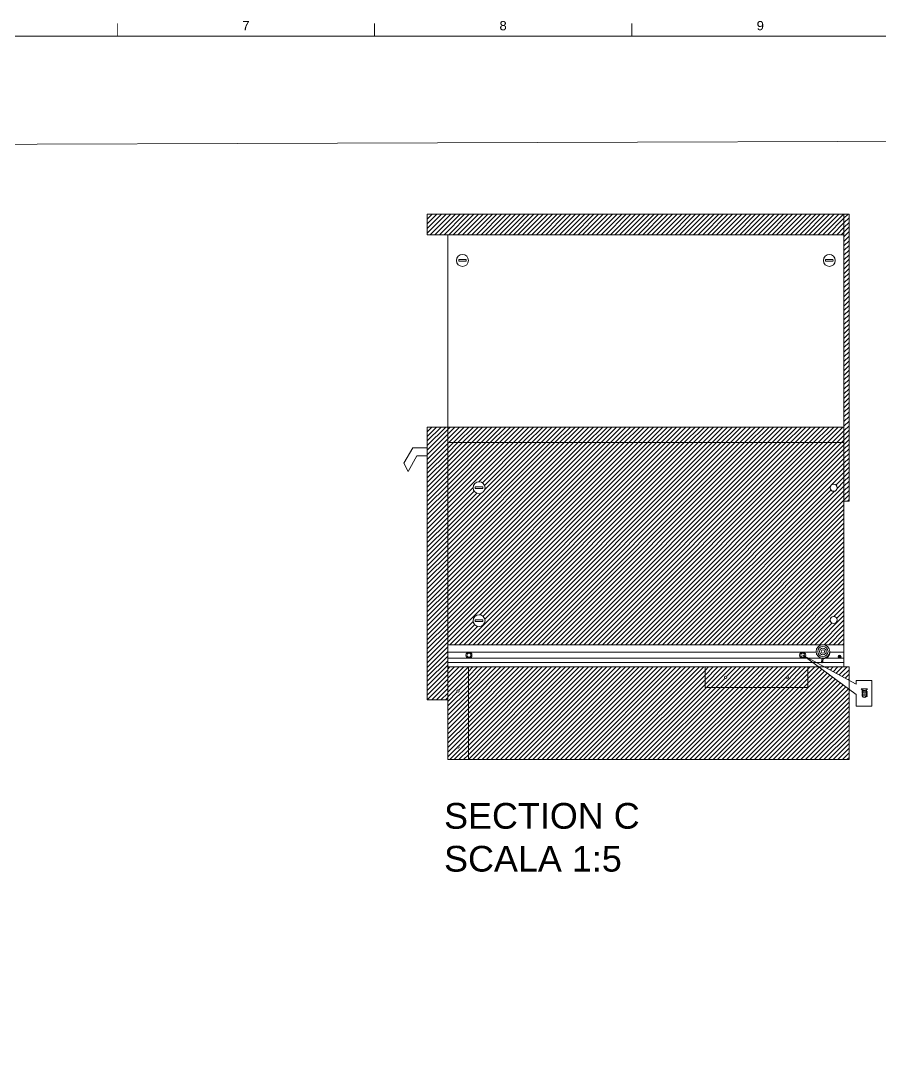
# Paper-space layout 'A711' of a CAD drawing. Header units: centimetres, sheet in millimetres. Extents: x 13 to 578, y 5 to 411.
# Drawn here: x 302.6 to 469.6, y 206.9 to 409.8 of the extents above; entities that cross this region are included whole.
import ezdxf
from ezdxf.enums import TextEntityAlignment as Align

# ---------------------------------------------------------------- set-up
doc = ezdxf.new("R2010")
doc.units = ezdxf.units.CM
for name, color, linetype, lineweight in [('A-ELEV-MBE', 8, 'Continuous', 9), ('A-SECT-MCUT1', 7, 'Continuous', 13), ('G-ANNO-TEXT', 3, 'Continuous', 18), ('G-ANNO-TTLB', 3, 'Continuous', 18)]:
    doc.layers.add(name, color=color, linetype=linetype, lineweight=lineweight)
doc.layers.add('G-ANNO-NPLT', color=2, linetype='Continuous', lineweight=18, plot=False)
doc.styles.add('ARIAL', font='arial.ttf')
doc.styles.get("Standard").update_dxf_attribs({"font": ''})
doc.styles.get('Standard').set_extended_font_data('@Microsoft YaHei')
pattern_1 = [(45, (66.3974, 692.1019), (-0.4490128, 0.4490128), [])]
pattern_2 = [(45, (-180.67754, 516.6927), (-0.4490128, 0.4490128), [])]

# ---------------------------------------------------------------- blocks, each defined once
blk = doc.blocks.new('666666')
at = {"layer": 'A-SECT-MCUT1'}
for p, q in [((1595.9, -2028.2), (1595.9, -2017.4)), ((1595.9, -2017.4), (1944.9, -2017.4)), ((1944.9, -2017.4), (1979.9, -2017.4)), ((1980.9, -2018.4), (1980.9, -2039)), ((1595.9, -2024.6), (1931.7, -2024.6)), ((1595.9, -2028.2), (1595.9, -2038.4)), ((1931.8, -2024.6), (1954, -2024.6)), ((1967.1, -2024.6), (1980.9, -2024.6)), ((1909.7, -2030.6), (1595.9, -2030.6)), ((1595.9, -2034.8), (1924.8, -2034.8)), ((1945.9, -2039), (1596.9, -2039)), ((1909.7, -2030.6), (1925.9, -2030.6)), ((1924.8, -2034.8), (1931, -2034.8)), ((1925.9, -2030.6), (1930.9, -2030.6)), ((1930.9, -2030.6), (1959.8, -2030.6)), ((1931, -2034.8), (1945.9, -2034.8)), ((1945.9, -2034.8), (1959.5, -2034.8)), ((1945.9, -2039), (1980.9, -2039)), ((1959.8, -2030.6), (1959.2, -2034.1)), ((1960.9, -2030.6), (1960.4, -2033.4)), ((1960.9, -2030.8), (1960.4, -2034)), ((1960.6, -2034.8), (1980.9, -2034.8)), ((1962.8, -2030.6), (1980.9, -2030.6))]:
    blk.add_line(p, q, dxfattribs=at)
for centre, radius in [((1960.5, -2024), 6.61), ((1960.5, -2024), 4.96), ((1616.4, -2027.6), 3), ((1616.4, -2027.6), 2), ((1940.9, -2027.6), 3), ((1940.9, -2027.6), 2), ((1960.5, -2024), 3.3), ((1960.5, -2024), 1.65), ((1976.7, -2029.1), 1.5), ((1976.7, -2029.1), 0.6)]:
    blk.add_circle(centre, radius, dxfattribs=at)
for centre, radius, start, end in [((1979.9, -2018.5), 1.06, 3.0023, 86.9977), ((1961.4, -2025), 5.78, 265.4688, 6.1147), ((1961.3, -2024.8), 5.84, 269.3505, 3.4179), ((1596.8, -2038.1), 0.948, 201.8355, 277.2621), ((1959.8, -2034.3), 0.633, 163.3493, 256.2303), ((1959.9, -2033.4), 0.552, 186.3998, 265.01), ((1959.5, -2034), 0.875, 279.04, 359.2449), ((1959.7, -2033.2), 0.67, 275.1761, 350.2173)]:
    blk.add_arc(centre, radius, start, end, dxfattribs=at)

psp = doc.layouts.new('A711')

# ---------------------------------------------------------------- hatches: boundary and pattern name
at = {"layer": 'A-ELEV-MBE'}
h = psp.add_hatch(dxfattribs=at)
h.set_pattern_fill('ANSI31', color=256, scale=0.2)
h.set_pattern_definition(pattern_2)
h.paths.add_polyline_path([(462.59, 372.29), (381.59, 372.29), (381.59, 368.29), (462.59, 368.29)])
h = psp.add_hatch(dxfattribs=at)
h.set_pattern_fill('ANSI31', color=256, scale=0.2)
h.set_pattern_definition(pattern_2)
h.paths.add_polyline_path([(463.59, 372.29), (462.59, 372.29), (462.59, 316.49), (463.59, 316.49)])
h = psp.add_hatch(dxfattribs=at)
h.set_pattern_fill('ANSI31', color=256, scale=0.2)
h.set_pattern_definition(pattern_2)
h.paths.add_polyline_path([(385.59, 330.89), (381.59, 330.89), (381.59, 326.89), (381.59, 277.89), (385.59, 277.89)])
h = psp.add_hatch(dxfattribs=at)
h.set_pattern_fill('ANSI31', color=256, scale=0.2)
h.set_pattern_definition(pattern_2)
h.paths.add_polyline_path([(462.59, 330.89), (385.59, 330.89), (385.59, 327.89), (462.59, 327.89)])
h = psp.add_hatch(dxfattribs=at)
h.set_pattern_fill('ANSI31', color=256, scale=0.2)
h.set_pattern_definition(pattern_2)
h.paths.add_polyline_path([(462.59, 327.89), (385.59, 327.89), (385.59, 288.61), (455.39, 288.61), (462.36, 288.61, -0.414214), (462.59, 288.41)])
h.paths.add_polyline_path([(390.49, 319.12, -1), (392.81, 319.12, -1)], flags=16)
h.paths.add_polyline_path([(392.37, 318.96), (390.93, 318.96, -0.090986), (390.93, 319.28), (392.37, 319.28, -0.096555)], flags=0)
h.paths.add_polyline_path([(392.81, 293.29, -1), (390.49, 293.29, -1)], flags=16)
h.paths.add_polyline_path([(392.37, 293.46, -0.096555), (392.37, 293.14), (390.93, 293.14, -0.090986), (390.93, 293.46)], flags=0)
h.paths.add_polyline_path([(459.89, 319.13, -1), (461.29, 319.13, -1)], flags=16)
h.paths.add_polyline_path([(461.29, 293.42, -1), (459.89, 293.42, -1)], flags=16)
h = psp.add_hatch(dxfattribs=at)
h.set_pattern_fill('ANSI31', color=256, scale=0.2)
h.set_pattern_definition(pattern_1)
h.paths.add_polyline_path([(389.59, 284.29), (385.59, 284.29), (385.59, 266.29), (389.59, 266.29)])
h.paths.add_polyline_path([(387.36, 279.6, -1), (387.82, 279.6, -1)], flags=16)
h.paths.add_polyline_path([(387.79, 268.69, -1), (387.39, 268.69, -1)], flags=16)
h = psp.add_hatch(dxfattribs=at)
h.set_pattern_fill('ANSI31', color=256, scale=0.2)
h.set_pattern_definition(pattern_1)
h.paths.add_polyline_path([(463.59, 279.97), (457.68, 284.29), (455.59, 284.29), (455.59, 280.29), (435.59, 280.29), (435.59, 284.29), (389.59, 284.29), (389.59, 266.29), (463.59, 266.29)])
h = psp.add_hatch(dxfattribs=at)
h.set_pattern_fill('ANSI31', color=256, scale=0.2)
h.set_pattern_definition(pattern_1)
h.paths.add_polyline_path([(455.59, 284.29), (435.59, 284.29), (435.59, 280.29), (455.59, 280.29)])
h.paths.add_polyline_path([(439.36, 282.29, -1), (439.82, 282.29, -1)], flags=16)
h.paths.add_polyline_path([(451.79, 282.29, -1), (451.39, 282.29, -1)], flags=16)
h = psp.add_hatch(dxfattribs=at)
h.set_pattern_fill('ANSI31', color=256, scale=0.2)
h.set_pattern_definition(pattern_1)
h.paths.add_polyline_path([(463.59, 284.29), (459.59, 284.29), (458.81, 284.29), (463.59, 281.72)], flags=17)

# ---------------------------------------------------------------- linework, layer by layer
for p, q in [((463.59, 372.29), (381.59, 372.29)), ((381.59, 372.29), (381.59, 368.29)), ((462.59, 372.29), (462.59, 284.29)), ((463.59, 316.49), (463.59, 372.29)), ((381.59, 368.29), (462.59, 368.29)), ((385.59, 368.29), (385.59, 330.89)), ((381.59, 330.89), (381.59, 277.89)), ((381.59, 330.89), (381.59, 326.89)), ((381.59, 330.89), (462.59, 330.89)), ((385.59, 266.29), (385.59, 330.89)), ((378.79, 326.89), (377.05, 323.89)), ((381.59, 326.89), (378.79, 326.89)), ((385.59, 327.89), (462.59, 327.89)), ((379.59, 325.29), (377.88, 322.29)), ((381.59, 325.29), (379.59, 325.29)), ((377.05, 323.89), (377.88, 322.29)), ((463.59, 316.49), (462.59, 316.49)), ((385.59, 284.29), (463.59, 284.29)), ((389.59, 284.29), (389.59, 266.29)), ((435.59, 280.29), (435.59, 284.29)), ((455.59, 284.29), (455.59, 280.29)), ((463.59, 284.29), (459.59, 284.29)), ((463.59, 266.29), (463.59, 284.29)), ((455.59, 280.29), (435.59, 280.29)), ((381.59, 277.89), (385.59, 277.89)), ((385.59, 266.29), (463.59, 266.29))]:
    psp.add_line(p, q, dxfattribs=at)
at = {"layer": 'A-SECT-MCUT1'}
for p, q in [((389.15, 363.45), (387.71, 363.45)), ((459.03, 363.45), (460.47, 363.45)), ((387.71, 363.13), (389.15, 363.13)), ((460.47, 363.13), (459.03, 363.13)), ((392.37, 319.28), (390.93, 319.28)), ((390.93, 318.96), (392.37, 318.96)), ((392.37, 293.46), (390.93, 293.46)), ((390.93, 293.14), (392.37, 293.14)), ((454.57, 286.57), (464.99, 280.97)), ((464.97, 278.96), (454.57, 286.57)), ((455.59, 284.29), (455.59, 284.29)), ((458.36, 285.13), (458.52, 285.13)), ((464.99, 280.97), (464.99, 281.65)), ((464.99, 281.65), (468, 281.65)), ((465.97, 280.06), (467.17, 280.06)), ((468, 281.65), (468, 276.7)), ((464.97, 276.7), (464.97, 278.96)), ((466.06, 279.7), (467.15, 279.53)), ((466.06, 279.5), (467.15, 279.33)), ((466.06, 279.3), (467.15, 279.13)), ((466.06, 279.1), (467.15, 278.93)), ((466.06, 278.9), (467.15, 278.73)), ((466.06, 278.7), (467.15, 278.53)), ((466.17, 279.8), (466.17, 278.54)), ((466.97, 279.8), (466.97, 278.54)), ((468, 276.7), (464.97, 276.7))]:
    psp.add_line(p, q, dxfattribs=at)
for centre, radius in [((388.43, 363.29), 1.16), ((459.75, 363.29), 1.16), ((391.65, 319.12), 1.16), ((460.59, 319.13), 0.7), ((391.65, 293.29), 1.16), ((460.59, 293.42), 0.7), ((439.59, 282.29), 0.23), ((451.59, 282.29), 0.2), ((387.59, 279.6), 0.23), ((387.59, 268.69), 0.2)]:
    psp.add_circle(centre, radius, dxfattribs=at)
for centre, radius, start, end in [((388.58, 363.29), 0.887, 169.6024, 190.3976), ((388.32, 363.29), 0.836, 348.9698, 11.0302), ((459.85, 363.29), 0.836, 168.9698, 191.0302), ((459.59, 363.29), 0.887, 349.6024, 10.3976), ((391.8, 319.12), 0.887, 169.6024, 190.3976), ((391.55, 319.12), 0.836, 348.9698, 11.0302), ((391.8, 293.3), 0.887, 169.6024, 190.3976), ((391.55, 293.3), 0.836, 348.9698, 11.0302), ((464.96, 279.07), 1.41, 30.8813, 44.2559), ((468.91, 278.51), 2.32, 138.3844, 146.4784), ((466.57, 281.81), 2.06, 258.7836, 281.2164), ((466.57, 278.9), 0.538, 221.9308, 318.0692)]:
    psp.add_arc(centre, radius, start, end, dxfattribs=at)
at = {"layer": 'G-ANNO-NPLT'}
psp.add_lwpolyline([(33.41, 385.01), (500.28, 386.52), (500.28, 17.63), (33.41, 16.11)], close=True, dxfattribs=at)
at = {"layer": 'G-ANNO-TTLB'}
psp.add_line((572.75, 406.85), (15.33, 406.85), dxfattribs=at)
at = {"layer": 'G-ANNO-TTLB', "const_width": 0.18, "flags": 128}
for points in [[(321.33, 409.35), (321.33, 406.85)], [(371.33, 409.35), (371.33, 406.85)], [(421.33, 409.35), (421.33, 406.85)]]:
    psp.add_lwpolyline(points, dxfattribs=at)

# ---------------------------------------------------------------- block references
at = {"layer": 'A-SECT-MCUT1', "xscale": 0.2, "yscale": 0.2, "zscale": 0.2}
psp.add_blockref('666666', (66.4, 692.1), dxfattribs=at)

# ---------------------------------------------------------------- texts
at = {"layer": 'G-ANNO-TEXT', "style": 'ARIAL'}
for s, p in [('7', (346.33, 408.92)), ('8', (396.33, 408.92)), ('9', (446.33, 408.92))]:
    psp.add_text(s, height=1.8, dxfattribs=at).set_placement(p, align=Align.MIDDLE_CENTER)
at = {"layer": 'G-ANNO-TEXT', "insert": (384.85, 257.86), "char_height": 5, "attachment_point": 1}
psp.add_mtext_dynamic_manual_height_columns('{\\fArial|b0|i0|c134|p34;SECTION C \\PSCALA 1:5}', width=76.0455, gutter_width=1, heights=[0], dxfattribs=at)

doc.saveas('drawing.dxf')
